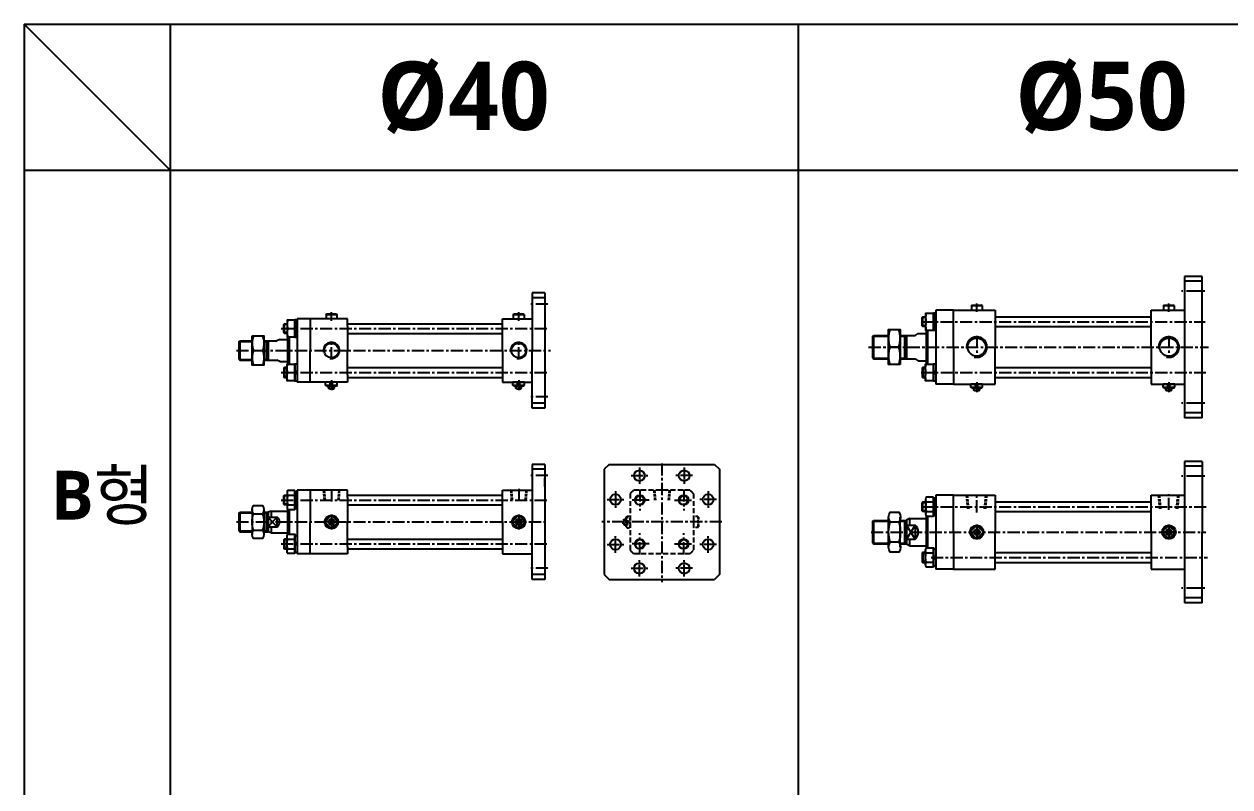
# Model space of a CAD drawing. Extents: x -819 to 29893, y -8942 to 9886.
# Drawn here: x 0 to 1237, y 3568 to 4350 of the extents above; entities that cross this region are included whole.
import ezdxf

# ---------------------------------------------------------------- set-up
doc = ezdxf.new("R2010")
doc.units = 0
doc.header["$LTSCALE"] = 10
doc.header["$MEASUREMENT"] = 0
for name, pattern in [('CENTER', [2, 1.25, -0.25, 0.25, -0.25]), ('CENTERX2', [4, 2.5, -0.5, 0.5, -0.5]), ('HIDDEN', [0.375, 0.25, -0.125]), ('HIDDENX2', [0.75, 0.5, -0.25])]:
    doc.linetypes.add(name, pattern=pattern)
doc.layers.get('0').update_dxf_attribs({"linetype": 'CONTINUOUS'})
doc.layers.get('DEFPOINTS').update_dxf_attribs({"linetype": 'CONTINUOUS'})
for name, color, linetype in [('CEN', 1, 'CENTERX2'), ('CENTER', 1, 'CENTER'), ('ML', 7, 'CONTINUOUS'), ('THIN', 3, 'CONTINUOUS')]:
    doc.layers.add(name, color=color, linetype=linetype)
doc.styles.add('문자', font='romans.shx')

msp = doc.modelspace()

# ---------------------------------------------------------------- linework, layer by layer
for p, q in [((0, 4349.7), (0, 2785.7)), ((0, 4349.7), (5072.2, 4349.7)), ((150, 4199.7), (0, 4349.7)), ((150, 2785.7), (150, 4349.7)), ((794, 4349.7), (794, 2785.7)), ((5072.2, 4199.7), (0, 4199.7))]:
    msp.add_line(p, q)
msp.add_arc((0.5, 3800.2), 0.5, 180, 270)
at = {"layer": 'CEN', "color": 1, "linetype": 'CENTER', "ltscale": 1.5}
for p, q in [((1211, 4076.1), (1187, 4076.1)), ((1211, 3961.1), (1187, 3961.1)), ((1211, 3886.4), (1187, 3886.4)), ((1211, 3771.4), (1187, 3771.4))]:
    msp.add_line(p, q, dxfattribs=at)
at = {"layer": 'CEN', "color": 1, "linetype": 'CENTER'}
for p, q in [((537.2, 4062.6), (518.2, 4062.6)), ((537.2, 3967.6), (518.2, 3967.6)), ((631, 3895.3), (631, 3878.3)), ((677, 3895.3), (677, 3878.3)), ((537.2, 3886.8), (518.2, 3886.8)), ((622.5, 3886.8), (639.5, 3886.8)), ((685.5, 3886.8), (668.5, 3886.8)), ((606.5, 3870.8), (606.5, 3853.8)), ((701.5, 3870.8), (701.5, 3853.8)), ((598, 3862.3), (615, 3862.3)), ((710, 3862.3), (693, 3862.3)), ((606.5, 3807.8), (606.5, 3824.8)), ((701.5, 3807.8), (701.5, 3824.8)), ((598, 3816.3), (615, 3816.3)), ((710, 3816.3), (693, 3816.3)), ((631, 3783.3), (631, 3800.3)), ((677, 3783.3), (677, 3800.3)), ((537.2, 3791.8), (518.2, 3791.8)), ((622.5, 3791.8), (639.5, 3791.8)), ((685.5, 3791.8), (668.5, 3791.8))]:
    msp.add_line(p, q, dxfattribs=at)
at = {"layer": 'CENTER'}
for p, q in [((631.5, 3872.7), (631.5, 3851)), ((676.5, 3872.7), (676.5, 3851)), ((641, 3861.8), (622.1, 3861.8)), ((667.1, 3861.8), (686, 3861.8)), ((631.5, 3806), (631.5, 3827.7)), ((676.5, 3806), (676.5, 3827.7)), ((641, 3816.8), (622.1, 3816.8)), ((667.1, 3816.8), (686, 3816.8))]:
    msp.add_line(p, q, dxfattribs=at)
at = {"layer": 'DEFPOINTS', "color": 0, "linetype": 'ByBlock'}
for p in [(534.2, 3898.3), (1208, 3901.4)]:
    msp.add_point(p, dxfattribs=at)
at = {"layer": 'ML'}
for p, q in [((1190, 4091.1), (1190, 3946.1)), ((1208, 4091.1), (1190, 4091.1)), ((1208, 4086.1), (1190, 4086.1)), ((1208, 3946.1), (1208, 4091.1)), ((521.2, 4074.1), (521.2, 4015.1)), ((534.2, 4074.1), (521.2, 4074.1)), ((534.2, 4069.1), (521.2, 4069.1)), ((534.2, 4074.1), (534.2, 3956.1)), ((935, 4056.6), (935, 3980.6)), ((953, 4056.6), (935, 4056.6)), ((953, 4018.6), (953, 4056.6)), ((953, 4056.6), (996, 4056.6)), ((971.5, 4061.1), (972, 4061.6)), ((971.5, 4061.1), (982.5, 4061.1)), ((971.5, 4056.6), (982.5, 4056.6)), ((972, 4061.6), (982, 4061.6)), ((982.5, 4061.1), (982, 4061.6)), ((996, 4056.6), (996, 4018.6)), ((1156, 4018.6), (1156, 4056.6)), ((1156, 4056.6), (1190, 4056.6)), ((1168.5, 4061.1), (1169, 4061.6)), ((1168.5, 4061.1), (1179.5, 4061.1)), ((1168.5, 4056.6), (1179.5, 4056.6)), ((1169, 4061.6), (1179, 4061.6)), ((1179.5, 4061.1), (1179, 4061.6)), ((280.2, 4047.6), (280.2, 3982.6)), ((293.2, 4047.6), (280.2, 4047.6)), ((331.7, 4047.6), (293.2, 4047.6)), ((293.2, 4047.6), (293.2, 4015.1)), ((309.7, 4052.1), (310.2, 4052.6)), ((309.7, 4052.1), (320.7, 4052.1)), ((310.2, 4052.6), (320.2, 4052.6)), ((320.7, 4052.1), (320.2, 4052.6)), ((331.7, 4040.1), (331.7, 4047.6)), ((490.7, 4015.1), (490.7, 4047.6)), ((490.7, 4047.6), (521.2, 4047.6)), ((501.7, 4052.1), (502.2, 4052.6)), ((501.7, 4052.1), (512.7, 4052.1)), ((502.2, 4052.6), (512.2, 4052.6)), ((512.7, 4052.1), (512.2, 4052.6)), ((921.8, 4039.6), (921.8, 4049.6)), ((925.2, 4044.6), (932.5, 4044.6)), ((932.5, 4046.5), (935, 4044)), ((932.5, 4045.1), (935, 4042.6)), ((267, 4032.6), (267, 4042.6)), ((270.4, 4037.6), (277.7, 4037.6)), ((277.7, 4039.5), (280.2, 4037)), ((277.7, 4038.1), (280.2, 4035.6)), ((331.7, 4040.1), (331.7, 4015.1)), ((914, 4030.6), (917, 4032.6)), ((925, 4036.1), (925, 4001.1)), ((926.5, 4036.1), (926.5, 4001.1)), ((221.2, 4025.1), (221.2, 4005.1)), ((248.2, 4025.1), (248.2, 4005.1)), ((250.2, 4025.1), (250.2, 4005.1)), ((262.2, 4026.3), (259.2, 4025.1)), ((270.2, 4029.1), (270.2, 4001.1)), ((271.7, 4029.1), (271.7, 4001.1)), ((870, 4029.6), (871, 4030.6)), ((870, 4029.6), (870, 4007.6)), ((871, 4030.6), (871, 4006.6)), ((903, 4030.6), (903, 4006.6)), ((905, 4030.6), (905, 4006.6)), ((905, 4030.6), (914, 4030.6)), ((233.8, 4015.1), (244.5, 4015.1)), ((293.2, 3982.6), (293.2, 4015.1)), ((331.7, 3990.1), (331.7, 4015.1)), ((490.7, 4015.1), (490.7, 3982.6)), ((521.2, 3956.1), (521.2, 4015.1)), ((870, 4007.6), (871, 4006.6)), ((897, 4018.6), (888.3, 4018.6)), ((914, 4006.6), (917, 4004.6)), ((953, 4018.6), (953, 3980.6)), ((996, 3980.6), (996, 4018.6)), ((1156, 4018.6), (1156, 3980.6)), ((262.2, 4003.9), (259.2, 4005.1)), ((267, 3997.6), (267, 3987.6)), ((277.7, 3992), (280.2, 3994.5)), ((921.8, 3997.6), (921.8, 3987.6)), ((932.5, 3992), (935, 3994.5)), ((270.4, 3992.6), (277.7, 3992.6)), ((277.7, 3990.6), (280.2, 3993.1)), ((293.2, 3982.6), (280.2, 3982.6)), ((331.7, 3982.6), (293.2, 3982.6)), ((321.2, 3982.6), (309.2, 3982.6)), ((309.2, 3979.6), (309.2, 3982.6)), ((314, 3978.6), (314, 3982.6)), ((316.4, 3978.6), (316.4, 3982.6)), ((321.2, 3979.6), (321.2, 3982.6)), ((331.7, 3990.1), (331.7, 3982.6)), ((490.7, 3982.6), (521.2, 3982.6)), ((513.2, 3982.6), (501.2, 3982.6)), ((501.2, 3979.6), (501.2, 3982.6)), ((506, 3978.6), (506, 3982.6)), ((508.4, 3978.6), (508.4, 3982.6)), ((513.2, 3979.6), (513.2, 3982.6)), ((925.2, 3992.6), (932.5, 3992.6)), ((932.5, 3990.6), (935, 3993.1)), ((309.2, 3979.6), (314, 3979.6)), ((310.2, 3978.6), (309.2, 3979.6)), ((320.2, 3978.6), (310.2, 3978.6)), ((312.2, 3976.6), (312.2, 3978.6)), ((312.2, 3976.6), (318.2, 3976.6)), ((313.2, 3975.6), (312.2, 3976.6)), ((317.2, 3975.6), (313.2, 3975.6)), ((316.4, 3979.6), (321.2, 3979.6)), ((317.2, 3975.6), (318.2, 3976.6)), ((318.2, 3976.6), (318.2, 3978.6)), ((320.2, 3978.6), (321.2, 3979.6)), ((501.2, 3979.6), (506, 3979.6)), ((502.2, 3978.6), (501.2, 3979.6)), ((512.2, 3978.6), (502.2, 3978.6)), ((504.2, 3976.6), (504.2, 3978.6)), ((504.2, 3976.6), (510.2, 3976.6)), ((505.2, 3975.6), (504.2, 3976.6)), ((509.2, 3975.6), (505.2, 3975.6)), ((508.4, 3979.6), (513.2, 3979.6)), ((509.2, 3975.6), (510.2, 3976.6)), ((510.2, 3976.6), (510.2, 3978.6)), ((512.2, 3978.6), (513.2, 3979.6)), ((953, 3980.6), (935, 3980.6)), ((953, 3980.6), (996, 3980.6)), ((983, 3980.6), (971, 3980.6)), ((971, 3977.6), (971, 3980.6)), ((971, 3977.6), (975.8, 3977.6)), ((972, 3976.6), (971, 3977.6)), ((982, 3976.6), (972, 3976.6)), ((974, 3974.6), (974, 3976.6)), ((974, 3974.6), (980, 3974.6)), ((975, 3973.6), (974, 3974.6)), ((979, 3973.6), (975, 3973.6)), ((975.8, 3976.6), (975.8, 3980.6)), ((978.1, 3976.6), (978.1, 3980.6)), ((978.1, 3977.6), (983, 3977.6)), ((979, 3973.6), (980, 3974.6)), ((980, 3974.6), (980, 3976.6)), ((982, 3976.6), (983, 3977.6)), ((983, 3977.6), (983, 3980.6)), ((1156, 3980.6), (1190, 3980.6)), ((1180, 3980.6), (1168, 3980.6)), ((1168, 3977.6), (1168, 3980.6)), ((1168, 3977.6), (1172.8, 3977.6)), ((1169, 3976.6), (1168, 3977.6)), ((1179, 3976.6), (1169, 3976.6)), ((1171, 3974.6), (1171, 3976.6)), ((1171, 3974.6), (1177, 3974.6)), ((1172, 3973.6), (1171, 3974.6)), ((1176, 3973.6), (1172, 3973.6)), ((1172.8, 3976.6), (1172.8, 3980.6)), ((1175.1, 3976.6), (1175.1, 3980.6)), ((1175.1, 3977.6), (1180, 3977.6)), ((1176, 3973.6), (1177, 3974.6)), ((1177, 3974.6), (1177, 3976.6)), ((1179, 3976.6), (1180, 3977.6)), ((1180, 3977.6), (1180, 3980.6)), ((534.2, 3961.1), (521.2, 3961.1)), ((534.2, 3956.1), (521.2, 3956.1)), ((1208, 3951.1), (1190, 3951.1)), ((1208, 3946.1), (1190, 3946.1)), ((521.2, 3898.3), (521.2, 3839.3)), ((534.2, 3898.3), (521.2, 3898.3)), ((534.2, 3898.3), (534.2, 3780.3)), ((600, 3898.3), (595, 3893.3)), ((600, 3898.3), (708, 3898.3)), ((708, 3898.3), (713, 3893.3)), ((1190, 3901.4), (1190, 3756.4)), ((1208, 3901.4), (1190, 3901.4)), ((1208, 3896.4), (1190, 3896.4)), ((1208, 3901.4), (1208, 3828.9)), ((534.2, 3893.3), (521.2, 3893.3)), ((595, 3893.3), (595, 3785.3)), ((713, 3893.3), (713, 3785.3)), ((293.2, 3871.8), (280.2, 3871.8)), ((280.2, 3871.8), (280.2, 3806.8)), ((293.2, 3871.8), (293.2, 3839.3)), ((331.7, 3871.8), (293.2, 3871.8)), ((331.7, 3864.3), (331.7, 3871.8)), ((490.7, 3871.8), (521.2, 3871.8)), ((490.7, 3839.3), (490.7, 3871.8)), ((267, 3856.8), (267, 3866.8)), ((269.7, 3869.2), (269.7, 3854.5)), ((270.4, 3866.8), (277.7, 3866.8)), ((277.7, 3863.8), (280.2, 3861.3)), ((277.7, 3862.4), (280.2, 3859.9)), ((331.7, 3864.3), (331.7, 3839.3)), ((921.8, 3849.9), (921.8, 3859.9)), ((924.5, 3862.3), (924.5, 3847.6)), ((925.2, 3859.8), (932.5, 3859.8)), ((953, 3866.9), (935, 3866.9)), ((935, 3866.9), (935, 3790.9)), ((953, 3866.9), (996, 3866.9)), ((953, 3828.9), (953, 3866.9)), ((996, 3866.9), (996, 3828.9)), ((1156, 3828.9), (1156, 3866.9)), ((1156, 3866.9), (1190, 3866.9)), ((221.2, 3849.3), (221.2, 3829.3)), ((233.9, 3852.1), (233.9, 3826.6)), ((235.2, 3847.8), (244.5, 3847.8)), ((245.9, 3852.1), (245.9, 3826.6)), ((248.2, 3849.3), (248.2, 3829.3)), ((253.2, 3850.5), (250.2, 3849.3)), ((250.2, 3849.3), (250.2, 3829.3)), ((253.2, 3850.5), (253.2, 3844.4)), ((270.2, 3852.5), (270.2, 3826.2)), ((270.4, 3856.9), (277.7, 3856.9)), ((271.7, 3852), (271.7, 3826.7)), ((925.2, 3850), (932.5, 3850)), ((932.5, 3856.9), (935, 3854.4)), ((932.5, 3855.5), (935, 3853)), ((250.2, 3844.4), (259.5, 3844.4)), ((250.2, 3834.3), (259.2, 3834.3)), ((253.2, 3834.3), (253.2, 3828.1)), ((259.2, 3844.4), (259.2, 3834.3)), ((293.2, 3806.8), (293.2, 3839.3)), ((314, 3845.2), (309.3, 3840.5)), ((309.3, 3838.2), (314, 3833.5)), ((316.4, 3845.2), (321, 3840.5)), ((321, 3838.2), (316.4, 3833.5)), ((331.7, 3814.3), (331.7, 3839.3)), ((490.7, 3839.3), (490.7, 3806.8)), ((506, 3845.2), (501.3, 3840.5)), ((501.3, 3838.2), (506, 3833.5)), ((508.4, 3845.2), (513, 3840.5)), ((513, 3838.2), (508.4, 3833.5)), ((521.2, 3780.3), (521.2, 3839.3)), ((870, 3839.9), (871, 3840.9)), ((870, 3839.9), (870, 3817.9)), ((871, 3840.9), (871, 3816.9)), ((886.6, 3813.6), (886.6, 3844.3)), ((897.1, 3839.2), (888.2, 3839.2)), ((898.6, 3813.6), (898.6, 3844.3)), ((903, 3840.9), (903, 3816.9)), ((908, 3842.9), (905, 3841.2)), ((905, 3841.2), (905, 3816.7)), ((905, 3836.1), (914, 3836.1)), ((908, 3842.9), (908, 3836.1)), ((914, 3836.1), (914, 3821.7)), ((925, 3845.5), (925, 3812.3)), ((926.5, 3845.1), (926.5, 3812.7)), ((975.8, 3834.8), (971.1, 3830.1)), ((978.1, 3834.8), (982.8, 3830.1)), ((1172.8, 3834.8), (1168.1, 3830.1)), ((1175.1, 3834.8), (1179.8, 3830.1)), ((235.2, 3830.8), (244.5, 3830.8)), ((253.2, 3828.1), (250.2, 3829.3)), ((267, 3821.8), (267, 3811.8)), ((269.7, 3809.5), (269.7, 3824.2)), ((270.4, 3821.8), (277.7, 3821.8)), ((905, 3821.7), (914, 3821.7)), ((908, 3821.7), (908, 3814.9)), ((953, 3828.9), (953, 3790.9)), ((971.1, 3827.7), (975.8, 3823.1)), ((982.8, 3827.7), (978.1, 3823.1)), ((996, 3790.9), (996, 3828.9)), ((1156, 3828.9), (1156, 3790.9)), ((1168.1, 3827.7), (1172.8, 3823.1)), ((1179.8, 3827.7), (1175.1, 3823.1)), ((1208, 3756.4), (1208, 3828.9)), ((270.4, 3811.9), (277.7, 3811.9)), ((277.7, 3816.3), (280.2, 3818.8)), ((277.7, 3814.9), (280.2, 3817.4)), ((331.7, 3814.3), (331.7, 3806.8)), ((870, 3817.9), (871, 3816.9)), ((897.1, 3818.7), (888.2, 3818.7)), ((908, 3814.9), (905, 3816.7)), ((924.5, 3795.6), (924.5, 3810.3)), ((293.2, 3806.8), (280.2, 3806.8)), ((331.7, 3806.8), (293.2, 3806.8)), ((490.7, 3806.8), (521.2, 3806.8)), ((921.8, 3807.9), (921.8, 3797.9)), ((925.2, 3807.8), (932.5, 3807.8)), ((925.2, 3798), (932.5, 3798)), ((932.5, 3802.4), (935, 3804.9)), ((932.5, 3801), (935, 3803.5)), ((534.2, 3785.3), (521.2, 3785.3)), ((595, 3785.3), (600, 3780.3)), ((713, 3785.3), (708, 3780.3)), ((953, 3790.9), (935, 3790.9)), ((953, 3790.9), (996, 3790.9)), ((1156, 3790.9), (1190, 3790.9)), ((534.2, 3780.3), (521.2, 3780.3)), ((600, 3780.3), (708, 3780.3)), ((1208, 3761.4), (1190, 3761.4)), ((1208, 3756.4), (1190, 3756.4))]:
    msp.add_line(p, q, dxfattribs=at)
at = {"layer": 'ML', "color": 7, "linetype": 'Continuous'}
for p, q in [((971.5, 4061.1), (971.5, 4056.6)), ((982.5, 4061.1), (982.5, 4056.6)), ((1168.5, 4061.1), (1168.5, 4056.6)), ((1179.5, 4061.1), (1179.5, 4056.6)), ((309.7, 4052.1), (309.7, 4047.6)), ((320.7, 4052.1), (320.7, 4047.6)), ((501.7, 4052.1), (501.7, 4047.6)), ((512.7, 4052.1), (512.7, 4047.6)), ((996, 4049.6), (1156, 4049.6)), ((331.7, 4042.6), (490.7, 4042.6)), ((331.7, 4032.6), (490.7, 4032.6)), ((917, 4032.6), (925, 4032.6)), ((996, 4039.6), (1156, 4039.6)), ((220.2, 4024.1), (221.2, 4025.1)), ((220.2, 4024.1), (220.2, 4006.1)), ((221.2, 4025.1), (233.8, 4025.1)), ((245.8, 4025.1), (250.2, 4025.1)), ((250.2, 4025.1), (259.2, 4025.1)), ((262.2, 4026.3), (270.2, 4026.3)), ((871, 4030.6), (886.6, 4030.6)), ((898.6, 4030.6), (905, 4030.6)), ((871, 4006.6), (886.6, 4006.6)), ((898.6, 4006.6), (905, 4006.6)), ((905, 4006.6), (914, 4006.6)), ((220.2, 4006.1), (221.2, 4005.1)), ((221.2, 4005.1), (233.8, 4005.1)), ((245.8, 4005.1), (250.2, 4005.1)), ((250.2, 4005.1), (259.2, 4005.1)), ((262.2, 4003.9), (270.2, 4003.9)), ((331.7, 3997.6), (490.7, 3997.6)), ((917, 4004.6), (925, 4004.6)), ((996, 3997.6), (1156, 3997.6)), ((331.7, 3987.6), (490.7, 3987.6)), ((996, 3987.6), (1156, 3987.6)), ((331.7, 3866.8), (490.7, 3866.8)), ((996, 3859.9), (1156, 3859.9)), ((220.2, 3848.3), (221.2, 3849.3)), ((220.2, 3848.3), (220.2, 3830.3)), ((221.2, 3849.3), (233.9, 3849.3)), ((245.9, 3849.3), (250.2, 3849.3)), ((253.2, 3850.5), (270.2, 3850.5)), ((331.7, 3856.8), (490.7, 3856.8)), ((996, 3849.9), (1156, 3849.9)), ((871, 3840.9), (886.6, 3840.9)), ((898.6, 3840.9), (905, 3840.9)), ((908, 3842.9), (925, 3842.9)), ((220.2, 3830.3), (221.2, 3829.3)), ((221.2, 3829.3), (233.9, 3829.3)), ((245.9, 3829.3), (250.2, 3829.3)), ((253.2, 3828.1), (270.2, 3828.1)), ((331.7, 3821.8), (490.7, 3821.8)), ((331.7, 3811.8), (490.7, 3811.8)), ((871, 3816.9), (886.6, 3816.9)), ((898.6, 3816.9), (905, 3816.9)), ((908, 3814.9), (925, 3814.9)), ((996, 3807.9), (1156, 3807.9)), ((996, 3797.9), (1156, 3797.9))]:
    msp.add_line(p, q, dxfattribs=at)
at = {"layer": 'ML', "color": 1, "linetype": 'CENTER'}
for p, q in [((977, 4054.6), (977, 4063.3)), ((1174, 4054.6), (1174, 4063.3)), ((315.2, 4045.6), (315.2, 4054.3)), ((507.2, 4045.6), (507.2, 4054.3)), ((919.9, 4044.6), (1211.2, 4044.6)), ((263.5, 4037.6), (537.6, 4037.6)), ((315.2, 4005.9), (315.2, 4024.3)), ((507.2, 4005.9), (507.2, 4024.3)), ((977, 4030.1), (977, 4007.1)), ((1174, 4030.1), (1174, 4007.1)), ((217.7, 4015.1), (540, 4015.1)), ((866.1, 4018.6), (1214.6, 4018.6)), ((263.5, 3992.6), (537.6, 3992.6)), ((315.2, 3984.8), (315.2, 3974.4)), ((507.2, 3984.8), (507.2, 3974.4)), ((920, 3992.6), (1211.9, 3992.6)), ((977, 3982.8), (977, 3972.4)), ((1174, 3982.8), (1174, 3972.4)), ((654, 3899.4), (654, 3777.7)), ((315.2, 3872.8), (315.2, 3860.2)), ((507.2, 3873.2), (507.2, 3859.7)), ((263.5, 3861.8), (537.6, 3861.8)), ((977, 3849.1), (977, 3867.8)), ((1174, 3851.6), (1174, 3867.8)), ((315.2, 3847), (315.2, 3831.6)), ((507.2, 3847), (507.2, 3831.6)), ((919.9, 3854.9), (1212.5, 3854.9)), ((217.7, 3839.3), (537.7, 3839.3)), ((322.9, 3839.3), (307.5, 3839.3)), ((514.9, 3839.3), (499.5, 3839.3)), ((715.6, 3839.3), (592.5, 3839.3)), ((977, 3836.6), (977, 3821.2)), ((1174, 3836.6), (1174, 3821.2)), ((868.6, 3828.9), (1211.9, 3828.9)), ((1181.7, 3828.9), (1166.3, 3828.9)), ((263.5, 3816.8), (537.6, 3816.8)), ((930.1, 3802.9), (1213.6, 3802.9))]:
    msp.add_line(p, q, dxfattribs=at)
at = {"layer": 'ML', "color": 2, "linetype": 'Continuous'}
for p, q in [((220.4, 4024.3), (233.8, 4024.3)), ((245.8, 4024.3), (248.2, 4024.3)), ((870.2, 4029.8), (886.6, 4029.8)), ((898.6, 4029.8), (903, 4029.8)), ((870.2, 4007.3), (886.6, 4007.3)), ((898.6, 4007.3), (903, 4007.3)), ((220.4, 4005.8), (233.8, 4005.8)), ((245.8, 4005.8), (248.2, 4005.8)), ((220.4, 3848.6), (233.9, 3848.6)), ((245.9, 3848.6), (248.2, 3848.6)), ((870.2, 3840.2), (886.6, 3840.2)), ((898.6, 3840.2), (903, 3840.2)), ((220.4, 3830.1), (233.9, 3830.1)), ((245.9, 3830.1), (248.2, 3830.1)), ((870.2, 3817.7), (886.6, 3817.7)), ((898.6, 3817.7), (903, 3817.7))]:
    msp.add_line(p, q, dxfattribs=at)
at = {"layer": 'ML', "color": 2}
for p, q in [((248.2, 4024.3), (249.5, 4025.1)), ((903, 4029.8), (904.3, 4030.6)), ((903, 4007.3), (904.3, 4006.6)), ((248.2, 4005.8), (249.5, 4005.1)), ((312.7, 3976.1), (312.7, 3978.6)), ((317.7, 3976.1), (317.7, 3978.6)), ((504.7, 3976.1), (504.7, 3978.6)), ((509.7, 3976.1), (509.7, 3978.6)), ((974.5, 3974.1), (974.5, 3976.6)), ((979.5, 3974.1), (979.5, 3976.6)), ((1171.5, 3974.1), (1171.5, 3976.6)), ((1176.5, 3974.1), (1176.5, 3976.6)), ((534.2, 3875.8), (534.2, 3884.3)), ((248.2, 3848.6), (249.5, 3849.3)), ((259.2, 3844.4), (250.2, 3834.3)), ((259.2, 3834.3), (250.2, 3844.4)), ((903, 3840.2), (904.3, 3840.9)), ((914, 3836.1), (905, 3821.7)), ((914, 3821.7), (905, 3836.1)), ((248.2, 3830.1), (249.5, 3829.3)), ((903, 3817.7), (904.3, 3816.9))]:
    msp.add_line(p, q, dxfattribs=at)
at = {"layer": 'ML', "color": 6, "linetype": 'HIDDEN'}
for p, q in [((306.8, 3871.8), (307.7, 3861.8)), ((307.7, 3871.8), (308.6, 3861.8)), ((322.6, 3871.8), (321.8, 3861.8)), ((323.5, 3871.8), (322.6, 3861.8)), ((498.8, 3871.8), (499.7, 3861.8)), ((499.7, 3871.8), (500.6, 3861.8)), ((514.6, 3871.8), (513.8, 3861.8)), ((515.5, 3871.8), (514.6, 3861.8)), ((645.7, 3871.8), (646.6, 3861.8)), ((646.5, 3871.8), (647.4, 3861.8)), ((661.5, 3871.8), (660.6, 3861.8)), ((662.3, 3871.8), (661.5, 3861.8)), ((967.7, 3852.9), (966.5, 3866.9)), ((968.9, 3852.9), (967.6, 3866.9)), ((985, 3852.9), (986.3, 3866.9)), ((986.2, 3852.9), (987.4, 3866.9)), ((1164.7, 3852.9), (1163.5, 3866.9)), ((1165.9, 3852.9), (1164.6, 3866.9)), ((1182, 3852.9), (1183.3, 3866.9)), ((1183.2, 3852.9), (1184.4, 3866.9)), ((614.5, 3841.3), (615.5, 3842.3)), ((614.5, 3837.3), (614.5, 3841.3)), ((614.5, 3837.3), (615.5, 3836.3)), ((615, 3841.8), (617.5, 3841.8)), ((615, 3836.8), (617.5, 3836.8)), ((615.5, 3842.3), (617.5, 3842.3)), ((615.5, 3842.3), (615.5, 3836.3)), ((615.5, 3836.3), (617.5, 3836.3)), ((617.5, 3844.3), (618.5, 3845.3)), ((617.5, 3834.3), (617.5, 3844.3)), ((617.5, 3840.5), (621.5, 3840.5)), ((617.5, 3838.2), (621.5, 3838.2)), ((617.5, 3834.3), (618.5, 3833.3)), ((618.5, 3845.3), (621.5, 3845.3)), ((618.5, 3845.3), (618.5, 3840.5)), ((618.5, 3838.2), (618.5, 3833.3)), ((621.5, 3833.3), (621.5, 3845.3)), ((691, 3844.8), (686.5, 3844.8)), ((691, 3833.8), (686.5, 3833.8)), ((691, 3844.8), (691.5, 3844.3)), ((691, 3844.8), (691, 3833.8)), ((691, 3833.8), (691.5, 3834.3)), ((691.5, 3844.3), (691.5, 3834.3)), ((618.5, 3833.3), (621.5, 3833.3))]:
    msp.add_line(p, q, dxfattribs=at)
at = {"layer": 'ML', "color": 6, "linetype": 'HIDDENX2'}
for p, q in [((682.9, 3871.8), (625.1, 3871.8)), ((621.5, 3868.3), (621.5, 3810.4)), ((686.5, 3868.3), (686.5, 3810.4)), ((682.9, 3806.8), (625.1, 3806.8))]:
    msp.add_line(p, q, dxfattribs=at)
at = {"layer": 'ML'}
for points in [[(277.7, 4046.1), (269.7, 4046.1), (269.7, 4029.1), (277.7, 4029.1)], [(932.5, 4053.1), (924.5, 4053.1), (924.5, 4036.1), (932.5, 4036.1)], [(898.6, 4000.6), (886.6, 4000.6), (886.6, 4036.6), (898.6, 4036.6)], [(233.8, 4030.1), (245.8, 4030.1), (245.8, 4000.1), (233.8, 4000.1)], [(277.7, 3984.1), (269.7, 3984.1), (269.7, 4001.1), (277.7, 4001.1)], [(932.5, 3984.1), (924.5, 3984.1), (924.5, 4001.1), (932.5, 4001.1)]]:
    msp.add_lwpolyline(points, close=True, dxfattribs=at)
for points in [[(270.4, 4046.1, 0.178633), (270.4, 4037.6, 0.178633), (270.4, 4029.1)], [(925.2, 4053.1, 0.178633), (925.2, 4044.6, 0.178633), (925.2, 4036.1)], [(888.3, 4000.6, -0.178633), (888.3, 4018.6, -0.178633), (888.3, 4036.6)], [(897, 4000.6, 0.178633), (897, 4018.6, 0.178633), (897, 4036.6)], [(235.1, 4030.1, 0.178633), (235.1, 4015.1, 0.178633), (235.1, 4000.1)], [(244.5, 4030.1, -0.178633), (244.5, 4015.1, -0.178633), (244.5, 4000.1)], [(270.4, 3984.1, -0.178633), (270.4, 3992.6, -0.178633), (270.4, 4001.1)], [(925.2, 3984.1, -0.178633), (925.2, 3992.6, -0.178633), (925.2, 4001.1)], [(277.7, 3871.7), (270.4, 3871.7, 0.309401), (270.4, 3866.8, 0.154701), (270.4, 3856.9, 0.309401), (270.4, 3852), (277.7, 3852), (277.7, 3871.7)], [(932.5, 3864.7), (925.2, 3864.7, 0.309401), (925.2, 3859.8, 0.154701), (925.2, 3850, 0.309401), (925.2, 3845.1), (932.5, 3845.1), (932.5, 3864.7)], [(235.2, 3847.8, -0.309401), (235.2, 3856.3), (244.5, 3856.3, -0.309401), (244.5, 3847.8, -0.154701), (244.5, 3830.8, -0.309401), (244.5, 3822.3), (235.2, 3822.3, -0.309401), (235.2, 3830.8, -0.154701), (235.2, 3847.8)], [(897.1, 3818.7, -0.309401), (897.1, 3808.4), (888.2, 3808.4, -0.309401), (888.2, 3818.7, -0.154701), (888.2, 3839.2, -0.309401), (888.2, 3849.4), (897.1, 3849.4, -0.309401), (897.1, 3839.2, -0.154701), (897.1, 3818.7, 0.178633)], [(277.7, 3807), (270.4, 3807, -0.309401), (270.4, 3811.9, -0.154701), (270.4, 3821.8, -0.309401), (270.4, 3826.7), (277.7, 3826.7), (277.7, 3807)], [(932.5, 3793.1), (925.2, 3793.1, -0.309401), (925.2, 3798, -0.154701), (925.2, 3807.8, -0.309401), (925.2, 3812.7), (932.5, 3812.7), (932.5, 3793.1)]]:
    msp.add_lwpolyline(points, format="xyb", dxfattribs=at)
for points in [[(280.2, 4028.8), (280.2, 4046.4), (277.7, 4046.4), (277.7, 4028.8), (280.2, 4028.8)], [(924.5, 4039.6), (921.8, 4039.6), (921, 4040.4), (921, 4048.8), (921.8, 4049.6), (924.5, 4049.6)], [(935, 4035.8), (935, 4053.4), (932.5, 4053.4), (932.5, 4035.8), (935, 4035.8)], [(269.7, 4032.6), (267, 4032.6), (266.2, 4033.4), (266.2, 4041.8), (267, 4042.6), (269.7, 4042.6)], [(269.7, 3997.6), (267, 3997.6), (266.2, 3996.8), (266.2, 3988.4), (267, 3987.6), (269.7, 3987.6)], [(280.2, 4001.4), (280.2, 3983.8), (277.7, 3983.8), (277.7, 4001.4), (280.2, 4001.4)], [(924.5, 3997.6), (921.8, 3997.6), (921, 3996.8), (921, 3988.4), (921.8, 3987.6), (924.5, 3987.6)], [(935, 4001.4), (935, 3983.8), (932.5, 3983.8), (932.5, 4001.4), (935, 4001.4)], [(280.2, 3853), (280.2, 3870.6), (277.7, 3870.6), (277.7, 3853), (280.2, 3853)], [(269.7, 3856.8), (267, 3856.8), (266.2, 3857.7), (266.2, 3866), (267, 3866.8), (269.7, 3866.8)], [(924.5, 3849.9), (921.8, 3849.9), (921, 3850.7), (921, 3859.1), (921.8, 3859.9), (924.5, 3859.9)], [(935, 3846.1), (935, 3863.7), (932.5, 3863.7), (932.5, 3846.1), (935, 3846.1)], [(269.7, 3821.8), (267, 3821.8), (266.2, 3821), (266.2, 3812.7), (267, 3811.8), (269.7, 3811.8)], [(280.2, 3825.6), (280.2, 3808), (277.7, 3808), (277.7, 3825.6), (280.2, 3825.6)], [(935, 3811.7), (935, 3794.1), (932.5, 3794.1), (932.5, 3811.7), (935, 3811.7)], [(924.5, 3807.9), (921.8, 3807.9), (921, 3807.1), (921, 3798.7), (921.8, 3797.9), (924.5, 3797.9)]]:
    msp.add_lwpolyline(points, dxfattribs=at)
for centre, radius in [((315.2, 4015.1), 7.48), ((507.2, 4015.1), 7.48), ((977, 4018.6), 9.32), ((1174, 4018.6), 9.32), ((631, 3886.8), 5.5), ((677, 3886.8), 5.5), ((606.5, 3862.3), 5.5), ((631.5, 3861.8), 5), ((676.5, 3861.8), 5), ((701.5, 3862.3), 5.5), ((315.2, 3839.3), 7), ((507.2, 3839.3), 7), ((315.2, 3839.3), 6), ((315.2, 3839.3), 3), ((507.2, 3839.3), 6), ((507.2, 3839.3), 3), ((977, 3828.9), 7), ((977, 3828.9), 6), ((1174, 3828.9), 7), ((1174, 3828.9), 6), ((606.5, 3816.3), 5.5), ((631.5, 3816.8), 5), ((676.5, 3816.8), 5), ((701.5, 3816.3), 5.5), ((977, 3828.9), 3), ((1174, 3828.9), 3), ((631, 3791.8), 5.5), ((677, 3791.8), 5.5)]:
    msp.add_circle(centre, radius, dxfattribs=at)
at = {"layer": 'ML', "color": 2}
for centre in [(315.2, 3839.3), (507.2, 3839.3), (977, 3828.9), (1174, 3828.9)]:
    msp.add_circle(centre, 2.5, dxfattribs=at)
for centre, radius, start, end in [((315.2, 4015.1), 8.33, 257.7757, 190.5803), ((507.2, 4015.1), 8.33, 257.7757, 190.5803), ((977, 4018.6), 10.5, 255.8665, 186.9898), ((1174, 4018.6), 10.5, 255.8665, 186.9898), ((631.5, 3861.8), 4.19, 259.1333, 190.7369), ((676.5, 3861.8), 4.19, 256.0782, 189.9609), ((315.2, 3839.3), 6.5, 262.191, 185.6433), ((507.2, 3839.3), 6.5, 262.191, 185.6433), ((977, 3828.9), 6.5, 262.191, 185.6433), ((1174, 3828.9), 6.5, 262.191, 185.6433), ((631.5, 3816.8), 4.19, 259.5017, 192.7138), ((676.5, 3816.8), 4.19, 256.8489, 192.1583)]:
    msp.add_arc(centre, radius, start, end, dxfattribs=at)
at = {"layer": 'ML', "color": 6, "linetype": 'HIDDENX2'}
for start, end in [(131.6579, 138.3421), (41.6579, 48.3421), (221.6579, 228.3421), (311.6579, 318.3421)]:
    msp.add_arc((654, 3839.3), 43.5, start, end, dxfattribs=at)
at = {"layer": 'ML'}
for centre, radius, start, end in [((256.3, 3839.4), 5.89, 299.364, 57.3312), ((906.8, 3828.9), 10.2, 314.8229, 45.1771)]:
    msp.add_arc(centre, radius, start, end, dxfattribs=at)
at = {"layer": 'THIN', "color": 2}
for p, q in [((924.5, 4048.8), (921, 4048.8)), ((269.7, 4041.8), (266.2, 4041.8)), ((269.7, 4033.4), (266.2, 4033.4)), ((924.5, 4040.4), (921, 4040.4)), ((269.7, 3996.8), (266.2, 3996.8)), ((924.5, 3996.8), (921, 3996.8)), ((269.7, 3988.4), (266.2, 3988.4)), ((924.5, 3988.4), (921, 3988.4)), ((269.7, 3866), (266.2, 3866)), ((924.5, 3859.1), (921, 3859.1)), ((269.7, 3857.7), (266.2, 3857.7)), ((924.5, 3850.7), (921, 3850.7)), ((269.7, 3821), (266.2, 3821)), ((269.7, 3812.7), (266.2, 3812.7)), ((924.5, 3807.1), (921, 3807.1)), ((924.5, 3798.7), (921, 3798.7))]:
    msp.add_line(p, q, dxfattribs=at)

# ---------------------------------------------------------------- texts
at = {"attachment_point": 1, "style": '문자'}
for s, width, gutter_width, insert, char_height in [('{\\fMalgun Gothic|b1|i0|c129|p50;%%C40}', 124.533, 16, (362.2, 4311.2), 70), ('{\\fMalgun Gothic|b1|i0|c129|p50;%%C50}', 124.533, 16, (1016.5, 4311.2), 70), ('{\\fMalgun Gothic|b1|i0|c129|p50;B형}', 655.383, 160, (27.5, 3891.8), 50)]:
    msp.add_mtext_dynamic_manual_height_columns(s, width=width, gutter_width=gutter_width, heights=[0], dxfattribs=dict(at, insert=insert, char_height=char_height))

doc.saveas('drawing.dxf')
